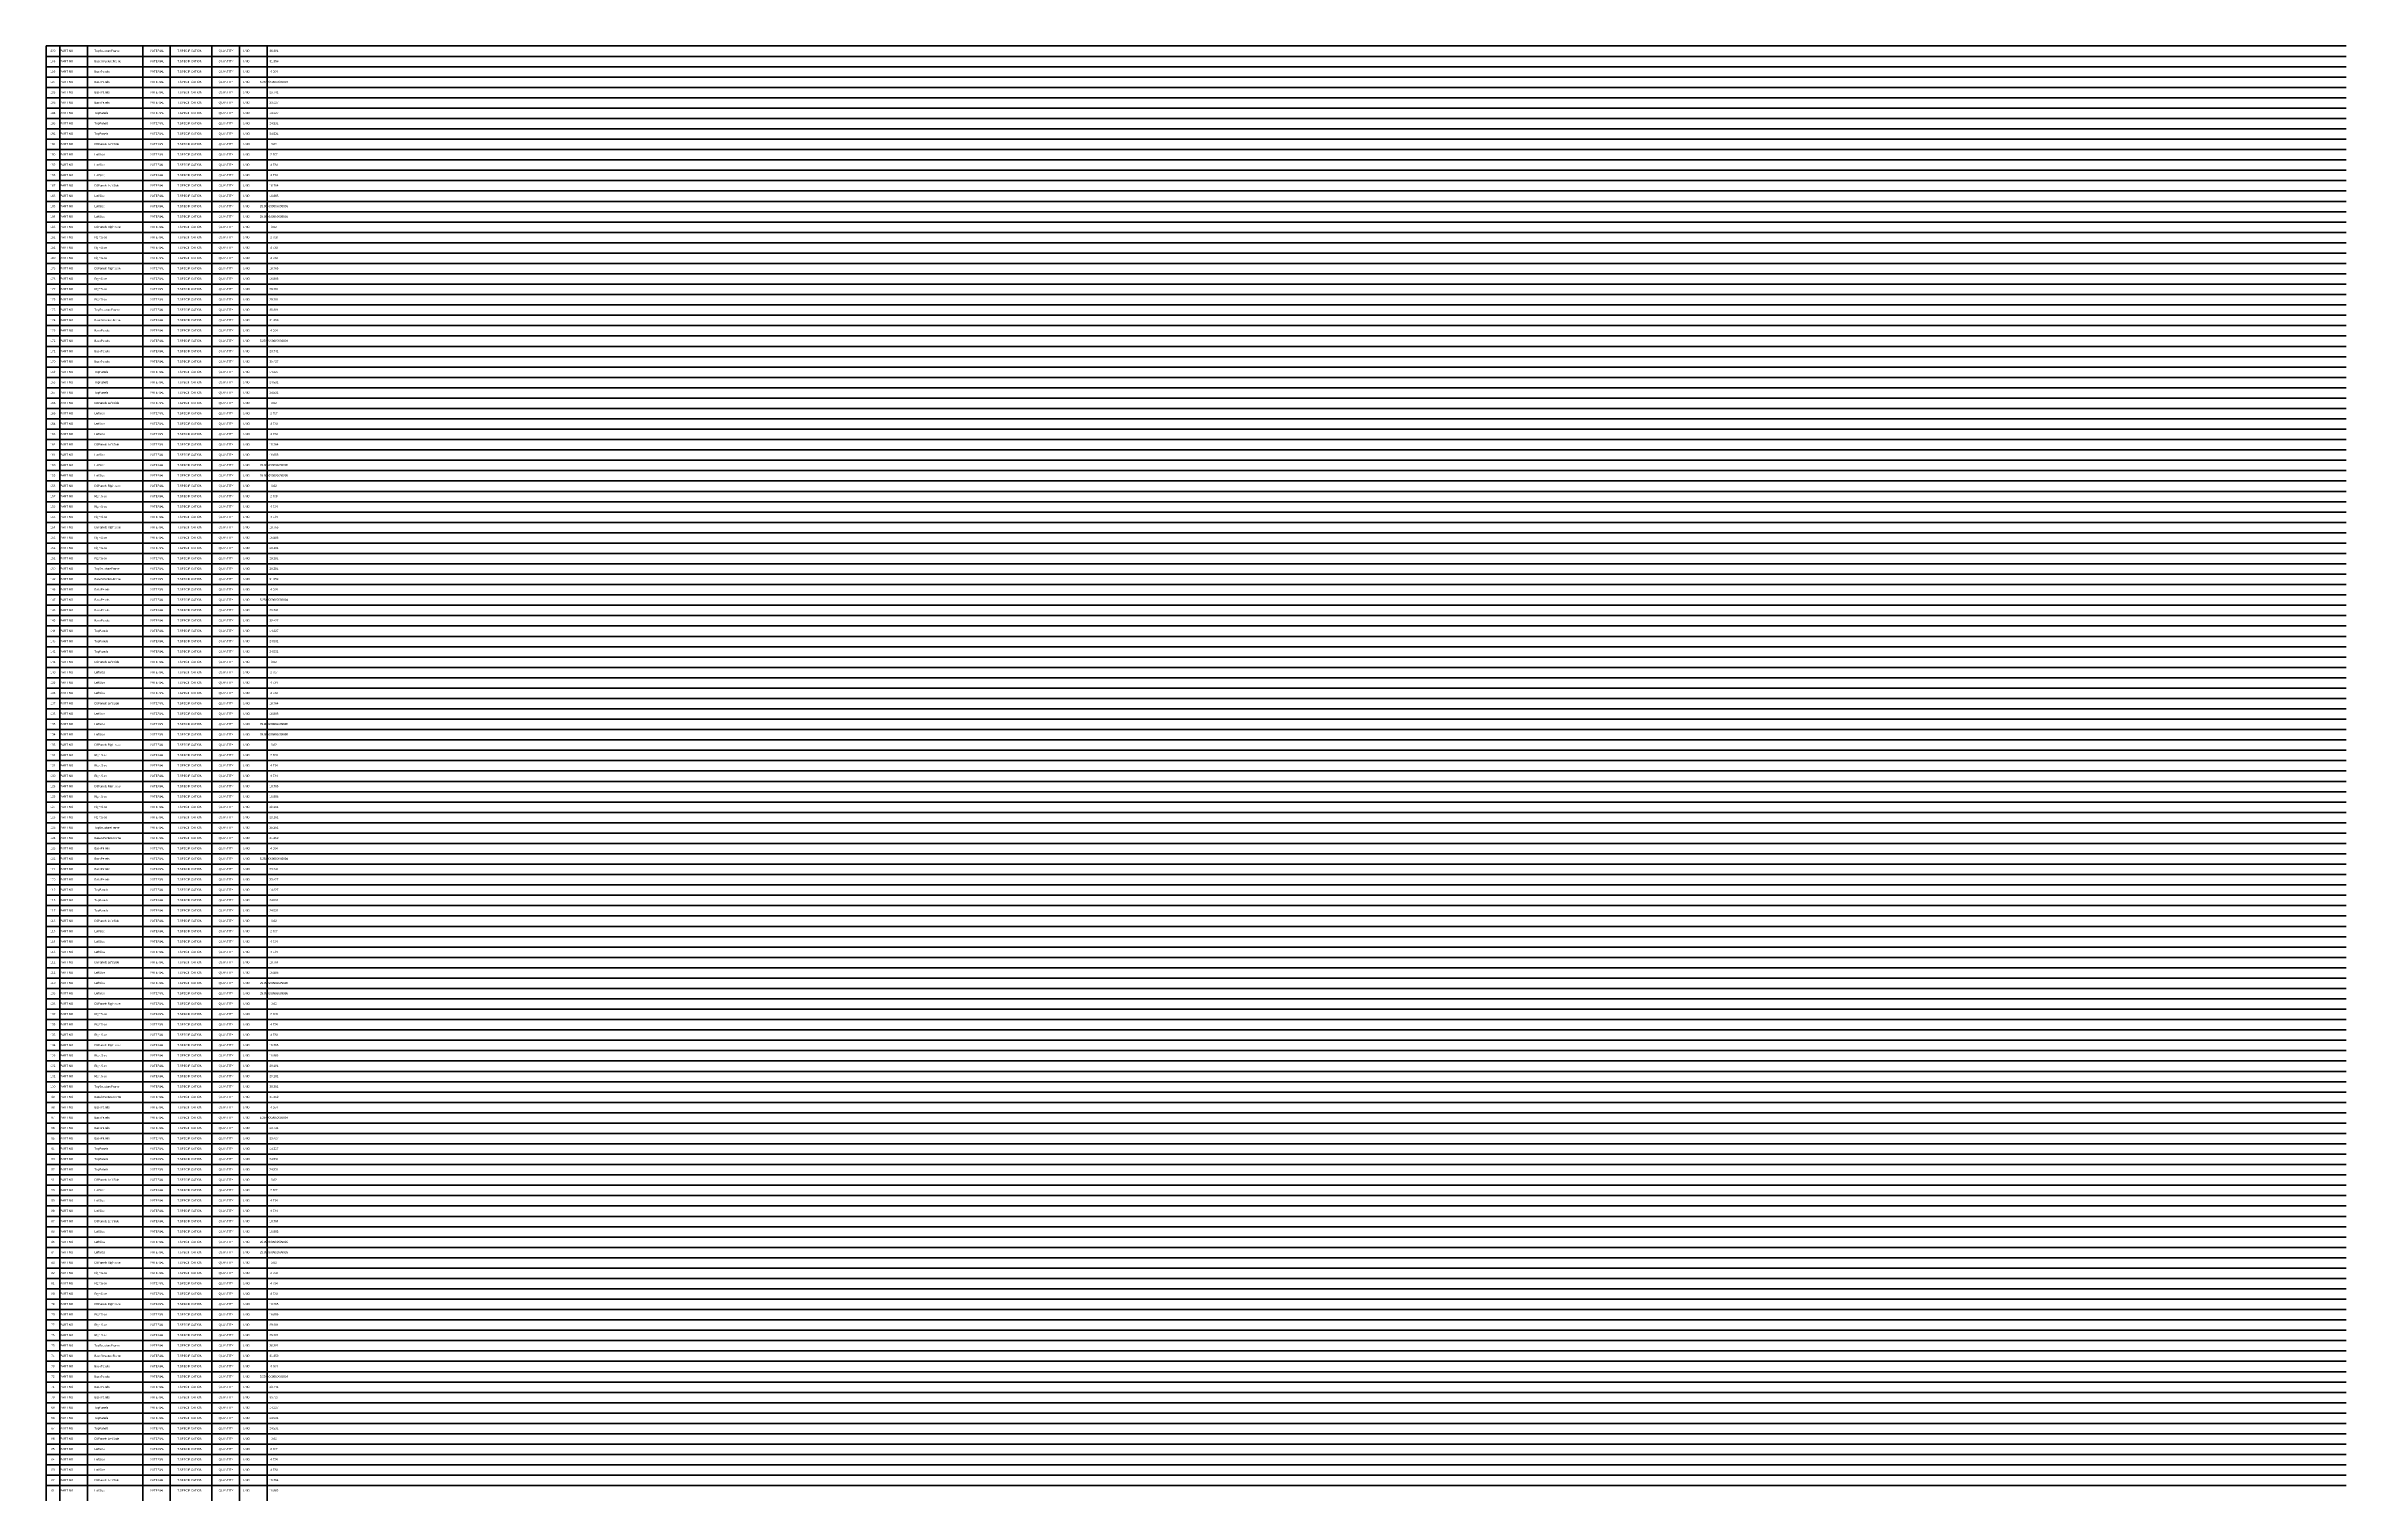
# Model space of a CAD drawing. Header units: millimetres. Extents: x 906 to 10971, y 270 to 8664.
# Drawn here: x 7641 to 10971, y 2358 to 4455 of the extents above; entities that cross this region are included whole.
import ezdxf
from ezdxf.enums import TextEntityAlignment as Align

# ---------------------------------------------------------------- set-up
doc = ezdxf.new("R2010")
doc.units = ezdxf.units.MM
doc.layers.add('Default', color=7, linetype='Continuous', lineweight=50)
doc.styles.add('Default', font='arial.ttf')

msp = doc.modelspace()

# ---------------------------------------------------------------- linework, layer by layer
at = {"layer": 'Default'}
for p, q in [((7641, 4455), (10971, 4455)), ((7641, 1440), (7641, 4455)), ((7641, 4440), (10971, 4440)), ((7661, 4455), (7661, 1440)), ((7701, 4455), (7701, 1440)), ((7781, 4455), (7781, 1440)), ((7821, 4455), (7821, 1440)), ((7881, 4455), (7881, 1440)), ((7921, 4455), (7921, 1440)), ((7961, 4455), (7961, 1440)), ((7641, 4425), (10971, 4425)), ((7641, 4410), (10971, 4410)), ((7641, 4395), (10971, 4395)), ((7641, 4380), (10971, 4380)), ((7641, 4365), (10971, 4365)), ((7641, 4350), (10971, 4350)), ((7641, 4335), (10971, 4335)), ((7641, 4320), (10971, 4320)), ((7641, 4305), (10971, 4305)), ((7641, 4290), (10971, 4290)), ((7641, 4275), (10971, 4275)), ((7641, 4260), (10971, 4260)), ((7641, 4245), (10971, 4245)), ((7641, 4230), (10971, 4230)), ((7641, 4215), (10971, 4215)), ((7641, 4200), (10971, 4200)), ((7641, 4185), (10971, 4185)), ((7641, 4170), (10971, 4170)), ((7641, 4155), (10971, 4155)), ((7641, 4140), (10971, 4140)), ((7641, 4125), (10971, 4125)), ((7641, 4110), (10971, 4110)), ((7641, 4095), (10971, 4095)), ((7641, 4080), (10971, 4080)), ((7641, 4065), (10971, 4065)), ((7641, 4050), (10971, 4050)), ((7641, 4035), (10971, 4035)), ((7641, 4020), (10971, 4020)), ((7641, 4005), (10971, 4005)), ((7641, 3990), (10971, 3990)), ((7641, 3975), (10971, 3975)), ((7641, 3960), (10971, 3960)), ((7641, 3945), (10971, 3945)), ((7641, 3930), (10971, 3930)), ((7641, 3915), (10971, 3915)), ((7641, 3900), (10971, 3900)), ((7641, 3885), (10971, 3885)), ((7641, 3870), (10971, 3870)), ((7641, 3855), (10971, 3855)), ((7641, 3840), (10971, 3840)), ((7641, 3825), (10971, 3825)), ((7641, 3810), (10971, 3810)), ((7641, 3795), (10971, 3795)), ((7641, 3780), (10971, 3780)), ((7641, 3765), (10971, 3765)), ((7641, 3750), (10971, 3750)), ((7641, 3735), (10971, 3735)), ((7641, 3720), (10971, 3720)), ((7641, 3705), (10971, 3705)), ((7641, 3690), (10971, 3690)), ((7641, 3675), (10971, 3675)), ((7641, 3660), (10971, 3660)), ((7641, 3645), (10971, 3645)), ((7641, 3630), (10971, 3630)), ((7641, 3615), (10971, 3615)), ((7641, 3600), (10971, 3600)), ((7641, 3585), (10971, 3585)), ((7641, 3570), (10971, 3570)), ((7641, 3555), (10971, 3555)), ((7641, 3540), (10971, 3540)), ((7641, 3525), (10971, 3525)), ((7641, 3510), (10971, 3510)), ((7641, 3495), (10971, 3495)), ((7641, 3480), (10971, 3480)), ((7641, 3465), (10971, 3465)), ((7641, 3450), (10971, 3450)), ((7641, 3435), (10971, 3435)), ((7641, 3420), (10971, 3420)), ((7641, 3405), (10971, 3405)), ((7641, 3390), (10971, 3390)), ((7641, 3375), (10971, 3375)), ((7641, 3360), (10971, 3360)), ((7641, 3345), (10971, 3345)), ((7641, 3330), (10971, 3330)), ((7641, 3315), (10971, 3315)), ((7641, 3300), (10971, 3300)), ((7641, 3285), (10971, 3285)), ((7641, 3270), (10971, 3270)), ((7641, 3255), (10971, 3255)), ((7641, 3240), (10971, 3240)), ((7641, 3225), (10971, 3225)), ((7641, 3210), (10971, 3210)), ((7641, 3195), (10971, 3195)), ((7641, 3180), (10971, 3180)), ((7641, 3165), (10971, 3165)), ((7641, 3150), (10971, 3150)), ((7641, 3135), (10971, 3135)), ((7641, 3120), (10971, 3120)), ((7641, 3105), (10971, 3105)), ((7641, 3090), (10971, 3090)), ((7641, 3075), (10971, 3075)), ((7641, 3060), (10971, 3060)), ((7641, 3045), (10971, 3045)), ((7641, 3030), (10971, 3030)), ((7641, 3015), (10971, 3015)), ((7641, 3000), (10971, 3000)), ((7641, 2985), (10971, 2985)), ((7641, 2970), (10971, 2970)), ((7641, 2955), (10971, 2955)), ((7641, 2940), (10971, 2940)), ((7641, 2925), (10971, 2925)), ((7641, 2910), (10971, 2910)), ((7641, 2895), (10971, 2895)), ((7641, 2880), (10971, 2880)), ((7641, 2865), (10971, 2865)), ((7641, 2850), (10971, 2850)), ((7641, 2835), (10971, 2835)), ((7641, 2820), (10971, 2820)), ((7641, 2805), (10971, 2805)), ((7641, 2790), (10971, 2790)), ((7641, 2775), (10971, 2775)), ((7641, 2760), (10971, 2760)), ((7641, 2745), (10971, 2745)), ((7641, 2730), (10971, 2730)), ((7641, 2715), (10971, 2715)), ((7641, 2700), (10971, 2700)), ((7641, 2685), (10971, 2685)), ((7641, 2670), (10971, 2670)), ((7641, 2655), (10971, 2655)), ((7641, 2640), (10971, 2640)), ((7641, 2625), (10971, 2625)), ((7641, 2610), (10971, 2610)), ((7641, 2595), (10971, 2595)), ((7641, 2580), (10971, 2580)), ((7641, 2565), (10971, 2565)), ((7641, 2550), (10971, 2550)), ((7641, 2535), (10971, 2535)), ((7641, 2520), (10971, 2520)), ((7641, 2505), (10971, 2505)), ((7641, 2490), (10971, 2490)), ((7641, 2475), (10971, 2475)), ((7641, 2460), (10971, 2460)), ((7641, 2445), (10971, 2445)), ((7641, 2430), (10971, 2430)), ((7641, 2415), (10971, 2415)), ((7641, 2400), (10971, 2400)), ((7641, 2385), (10971, 2385)), ((7641, 2370), (10971, 2370))]:
    msp.add_line(p, q, dxfattribs=at)

# ---------------------------------------------------------------- texts
at = {"layer": 'Default', "style": 'Default'}
for s, p in [('200', (7651, 4448)), ('199', (7651, 4433)), ('PART NO', (7671, 4448)), ('PART NO', (7671, 4433)), ('UMO', (7931, 4448)), ('UMO', (7931, 4433)), ('38.301', (7971, 4448)), ('31.359', (7971, 4433)), ('198', (7651, 4418)), ('197', (7651, 4403)), ('PART NO', (7671, 4418)), ('PART NO', (7671, 4403)), ('UMO', (7931, 4418)), ('UMO', (7931, 4403)), ('5.2540000000000004', (7971, 4403)), ('4.054', (7971, 4418)), ('196', (7651, 4388)), ('195', (7651, 4373)), ('PART NO', (7671, 4388)), ('PART NO', (7671, 4373)), ('UMO', (7931, 4388)), ('UMO', (7931, 4373)), ('30.427', (7971, 4373)), ('23.741', (7971, 4388)), ('194', (7651, 4358)), ('193', (7651, 4343)), ('192', (7651, 4328)), ('PART NO', (7671, 4358)), ('PART NO', (7671, 4343)), ('PART NO', (7671, 4328)), ('UMO', (7931, 4358)), ('UMO', (7931, 4343)), ('UMO', (7931, 4328)), ('24.531', (7971, 4343)), ('24.531', (7971, 4328)), ('14.227', (7971, 4358)), ('191', (7651, 4313)), ('190', (7651, 4298)), ('PART NO', (7671, 4313)), ('PART NO', (7671, 4298)), ('UMO', (7931, 4313)), ('UMO', (7931, 4298)), ('2.707', (7971, 4298)), ('3.02', (7971, 4313)), ('189', (7651, 4283)), ('188', (7651, 4268)), ('PART NO', (7671, 4283)), ('PART NO', (7671, 4268)), ('UMO', (7931, 4283)), ('UMO', (7931, 4268)), ('4.734', (7971, 4283)), ('4.734', (7971, 4268)), ('187', (7651, 4253)), ('186', (7651, 4238)), ('PART NO', (7671, 4253)), ('PART NO', (7671, 4238)), ('UMO', (7931, 4253)), ('UMO', (7931, 4238)), ('18.764', (7971, 4253)), ('16.885', (7971, 4238)), ('185', (7651, 4223)), ('184', (7651, 4208)), ('PART NO', (7671, 4223)), ('PART NO', (7671, 4208)), ('UMO', (7931, 4223)), ('UMO', (7931, 4208)), ('29.099999999999998', (7971, 4223)), ('29.099999999999998', (7971, 4208)), ('183', (7651, 4193)), ('182', (7651, 4178)), ('181', (7651, 4163)), ('PART NO', (7671, 4193)), ('PART NO', (7671, 4178)), ('PART NO', (7671, 4163)), ('UMO', (7931, 4193)), ('UMO', (7931, 4178)), ('UMO', (7931, 4163)), ('4.734', (7971, 4163)), ('2.708', (7971, 4178)), ('3.02', (7971, 4193)), ('180', (7651, 4148)), ('179', (7651, 4133)), ('PART NO', (7671, 4148)), ('PART NO', (7671, 4133)), ('UMO', (7931, 4148)), ('UMO', (7931, 4133)), ('18.765', (7971, 4133)), ('4.734', (7971, 4148)), ('178', (7651, 4118)), ('177', (7651, 4103)), ('PART NO', (7671, 4118)), ('PART NO', (7671, 4103)), ('UMO', (7931, 4118)), ('UMO', (7931, 4103)), ('29.101', (7971, 4103)), ('16.886', (7971, 4118)), ('176', (7651, 4088)), ('175', (7651, 4073)), ('PART NO', (7671, 4088)), ('PART NO', (7671, 4073)), ('UMO', (7931, 4088)), ('UMO', (7931, 4073)), ('38.301', (7971, 4073)), ('29.101', (7971, 4088)), ('174', (7651, 4058)), ('173', (7651, 4043)), ('172', (7651, 4028)), ('PART NO', (7671, 4058)), ('PART NO', (7671, 4043)), ('PART NO', (7671, 4028)), ('UMO', (7931, 4058)), ('UMO', (7931, 4043)), ('UMO', (7931, 4028)), ('5.2540000000000004', (7971, 4028)), ('31.359', (7971, 4058)), ('4.054', (7971, 4043)), ('171', (7651, 4013)), ('170', (7651, 3998)), ('PART NO', (7671, 4013)), ('PART NO', (7671, 3998)), ('UMO', (7931, 4013)), ('UMO', (7931, 3998)), ('30.427', (7971, 3998)), ('23.741', (7971, 4013)), ('169', (7651, 3983)), ('168', (7651, 3968)), ('PART NO', (7671, 3983)), ('PART NO', (7671, 3968)), ('UMO', (7931, 3983)), ('UMO', (7931, 3968)), ('24.531', (7971, 3968)), ('14.227', (7971, 3983)), ('167', (7651, 3953)), ('166', (7651, 3938)), ('PART NO', (7671, 3953)), ('PART NO', (7671, 3938)), ('UMO', (7931, 3953)), ('UMO', (7931, 3938)), ('24.531', (7971, 3953)), ('3.02', (7971, 3938)), ('165', (7651, 3923)), ('164', (7651, 3908)), ('PART NO', (7671, 3923)), ('PART NO', (7671, 3908)), ('UMO', (7931, 3923)), ('UMO', (7931, 3908)), ('4.734', (7971, 3908)), ('2.707', (7971, 3923)), ('163', (7651, 3893)), ('162', (7651, 3878)), ('161', (7651, 3863)), ('PART NO', (7671, 3893)), ('PART NO', (7671, 3878)), ('PART NO', (7671, 3863)), ('UMO', (7931, 3893)), ('UMO', (7931, 3878)), ('UMO', (7931, 3863)), ('18.764', (7971, 3878)), ('16.885', (7971, 3863)), ('4.734', (7971, 3893)), ('160', (7651, 3848)), ('159', (7651, 3833)), ('PART NO', (7671, 3848)), ('PART NO', (7671, 3833)), ('UMO', (7931, 3848)), ('UMO', (7931, 3833)), ('29.099999999999998', (7971, 3848)), ('29.099999999999998', (7971, 3833)), ('158', (7651, 3818)), ('157', (7651, 3803)), ('PART NO', (7671, 3818)), ('PART NO', (7671, 3803)), ('UMO', (7931, 3818)), ('UMO', (7931, 3803)), ('2.708', (7971, 3803)), ('3.02', (7971, 3818)), ('156', (7651, 3788)), ('155', (7651, 3773)), ('PART NO', (7671, 3788)), ('PART NO', (7671, 3773)), ('UMO', (7931, 3788)), ('UMO', (7931, 3773)), ('4.734', (7971, 3788)), ('4.734', (7971, 3773)), ('154', (7651, 3758)), ('153', (7651, 3743)), ('PART NO', (7671, 3758)), ('PART NO', (7671, 3743)), ('UMO', (7931, 3758)), ('UMO', (7931, 3743)), ('18.765', (7971, 3758)), ('16.886', (7971, 3743)), ('152', (7651, 3728)), ('151', (7651, 3713)), ('150', (7651, 3698)), ('PART NO', (7671, 3728)), ('PART NO', (7671, 3713)), ('PART NO', (7671, 3698)), ('UMO', (7931, 3728)), ('UMO', (7931, 3713)), ('UMO', (7931, 3698)), ('38.301', (7971, 3698)), ('29.101', (7971, 3728)), ('29.101', (7971, 3713)), ('149', (7651, 3683)), ('148', (7651, 3668)), ('PART NO', (7671, 3683)), ('PART NO', (7671, 3668)), ('UMO', (7931, 3683)), ('UMO', (7931, 3668)), ('31.359', (7971, 3683)), ('4.054', (7971, 3668)), ('147', (7651, 3653)), ('146', (7651, 3638)), ('PART NO', (7671, 3653)), ('PART NO', (7671, 3638)), ('UMO', (7931, 3653)), ('UMO', (7931, 3638)), ('5.2540000000000004', (7971, 3653)), ('23.741', (7971, 3638)), ('145', (7651, 3623)), ('144', (7651, 3608)), ('PART NO', (7671, 3623)), ('PART NO', (7671, 3608)), ('UMO', (7931, 3623)), ('UMO', (7931, 3608)), ('30.427', (7971, 3623)), ('14.227', (7971, 3608)), ('143', (7651, 3593)), ('142', (7651, 3578)), ('141', (7651, 3563)), ('PART NO', (7671, 3593)), ('PART NO', (7671, 3578)), ('PART NO', (7671, 3563)), ('UMO', (7931, 3593)), ('UMO', (7931, 3578)), ('UMO', (7931, 3563)), ('24.531', (7971, 3593)), ('24.531', (7971, 3578)), ('3.02', (7971, 3563)), ('140', (7651, 3548)), ('139', (7651, 3533)), ('PART NO', (7671, 3548)), ('PART NO', (7671, 3533)), ('UMO', (7931, 3548)), ('UMO', (7931, 3533)), ('4.734', (7971, 3533)), ('2.707', (7971, 3548)), ('138', (7651, 3518)), ('137', (7651, 3503)), ('PART NO', (7671, 3518)), ('PART NO', (7671, 3503)), ('UMO', (7931, 3518)), ('UMO', (7931, 3503)), ('18.764', (7971, 3503)), ('4.734', (7971, 3518)), ('136', (7651, 3488)), ('135', (7651, 3473)), ('PART NO', (7671, 3488)), ('PART NO', (7671, 3473)), ('UMO', (7931, 3488)), ('UMO', (7931, 3473)), ('29.099999999999998', (7971, 3473)), ('16.885', (7971, 3488)), ('134', (7651, 3458)), ('133', (7651, 3443)), ('PART NO', (7671, 3458)), ('PART NO', (7671, 3443)), ('UMO', (7931, 3458)), ('UMO', (7931, 3443)), ('29.099999999999998', (7971, 3458)), ('3.02', (7971, 3443)), ('132', (7651, 3428)), ('131', (7651, 3413)), ('130', (7651, 3398)), ('PART NO', (7671, 3428)), ('PART NO', (7671, 3413)), ('PART NO', (7671, 3398)), ('UMO', (7931, 3428)), ('UMO', (7931, 3413)), ('UMO', (7931, 3398)), ('4.734', (7971, 3413)), ('4.734', (7971, 3398)), ('2.708', (7971, 3428)), ('129', (7651, 3383)), ('128', (7651, 3368)), ('PART NO', (7671, 3383)), ('PART NO', (7671, 3368)), ('UMO', (7931, 3383)), ('UMO', (7931, 3368)), ('18.765', (7971, 3383)), ('16.886', (7971, 3368)), ('127', (7651, 3353)), ('126', (7651, 3338)), ('PART NO', (7671, 3353)), ('PART NO', (7671, 3338)), ('UMO', (7931, 3353)), ('UMO', (7931, 3338)), ('29.101', (7971, 3353)), ('29.101', (7971, 3338)), ('125', (7651, 3323)), ('124', (7651, 3308)), ('PART NO', (7671, 3323)), ('PART NO', (7671, 3308)), ('UMO', (7931, 3323)), ('UMO', (7931, 3308)), ('38.301', (7971, 3323)), ('31.359', (7971, 3308)), ('123', (7651, 3293)), ('122', (7651, 3278)), ('121', (7651, 3263)), ('PART NO', (7671, 3293)), ('PART NO', (7671, 3278)), ('PART NO', (7671, 3263)), ('UMO', (7931, 3293)), ('UMO', (7931, 3278)), ('UMO', (7931, 3263)), ('5.2540000000000004', (7971, 3278)), ('23.741', (7971, 3263)), ('4.054', (7971, 3293)), ('120', (7651, 3248)), ('119', (7651, 3233)), ('PART NO', (7671, 3248)), ('PART NO', (7671, 3233)), ('UMO', (7931, 3248)), ('UMO', (7931, 3233)), ('30.427', (7971, 3248)), ('14.227', (7971, 3233)), ('118', (7651, 3218)), ('117', (7651, 3203)), ('PART NO', (7671, 3218)), ('PART NO', (7671, 3203)), ('UMO', (7931, 3218)), ('UMO', (7931, 3203)), ('24.531', (7971, 3218)), ('24.531', (7971, 3203)), ('116', (7651, 3188)), ('115', (7651, 3173)), ('PART NO', (7671, 3188)), ('PART NO', (7671, 3173)), ('UMO', (7931, 3188)), ('UMO', (7931, 3173)), ('2.707', (7971, 3173)), ('3.02', (7971, 3188)), ('114', (7651, 3158)), ('113', (7651, 3143)), ('PART NO', (7671, 3158)), ('PART NO', (7671, 3143)), ('UMO', (7931, 3158)), ('UMO', (7931, 3143)), ('4.734', (7971, 3158)), ('4.734', (7971, 3143)), ('112', (7651, 3128)), ('111', (7651, 3113)), ('110', (7651, 3098)), ('PART NO', (7671, 3128)), ('PART NO', (7671, 3113)), ('PART NO', (7671, 3098)), ('UMO', (7931, 3128)), ('UMO', (7931, 3113)), ('UMO', (7931, 3098)), ('29.099999999999998', (7971, 3098)), ('18.764', (7971, 3128)), ('16.885', (7971, 3113)), ('109', (7651, 3083)), ('108', (7651, 3068)), ('PART NO', (7671, 3083)), ('PART NO', (7671, 3068)), ('UMO', (7931, 3083)), ('UMO', (7931, 3068)), ('29.099999999999998', (7971, 3083)), ('3.02', (7971, 3068)), ('107', (7651, 3053)), ('106', (7651, 3038)), ('PART NO', (7671, 3053)), ('PART NO', (7671, 3038)), ('UMO', (7931, 3053)), ('UMO', (7931, 3038)), ('4.734', (7971, 3038)), ('2.708', (7971, 3053)), ('105', (7651, 3023)), ('104', (7651, 3008)), ('PART NO', (7671, 3023)), ('PART NO', (7671, 3008)), ('UMO', (7931, 3023)), ('UMO', (7931, 3008)), ('18.765', (7971, 3008)), ('4.734', (7971, 3023)), ('103', (7651, 2993)), ('102', (7651, 2978)), ('101', (7651, 2963)), ('PART NO', (7671, 2993)), ('PART NO', (7671, 2978)), ('PART NO', (7671, 2963)), ('UMO', (7931, 2993)), ('UMO', (7931, 2978)), ('UMO', (7931, 2963)), ('29.101', (7971, 2978)), ('29.101', (7971, 2963)), ('16.886', (7971, 2993)), ('100', (7651, 2948)), ('99', (7651, 2933)), ('PART NO', (7671, 2948)), ('PART NO', (7671, 2933)), ('UMO', (7931, 2948)), ('UMO', (7931, 2933)), ('38.301', (7971, 2948)), ('31.359', (7971, 2933)), ('98', (7651, 2918)), ('97', (7651, 2903)), ('PART NO', (7671, 2918)), ('PART NO', (7671, 2903)), ('UMO', (7931, 2918)), ('UMO', (7931, 2903)), ('5.2540000000000004', (7971, 2903)), ('4.054', (7971, 2918)), ('96', (7651, 2888)), ('95', (7651, 2873)), ('PART NO', (7671, 2888)), ('PART NO', (7671, 2873)), ('UMO', (7931, 2888)), ('UMO', (7931, 2873)), ('30.427', (7971, 2873)), ('23.741', (7971, 2888)), ('94', (7651, 2858)), ('93', (7651, 2843)), ('PART NO', (7671, 2858)), ('PART NO', (7671, 2843)), ('UMO', (7931, 2858)), ('UMO', (7931, 2843)), ('24.531', (7971, 2843)), ('14.227', (7971, 2858)), ('92', (7651, 2828)), ('91', (7651, 2813)), ('90', (7651, 2798)), ('PART NO', (7671, 2828)), ('PART NO', (7671, 2813)), ('PART NO', (7671, 2798)), ('UMO', (7931, 2828)), ('UMO', (7931, 2813)), ('UMO', (7931, 2798)), ('24.531', (7971, 2828)), ('2.707', (7971, 2798)), ('3.02', (7971, 2813)), ('89', (7651, 2783)), ('88', (7651, 2768)), ('PART NO', (7671, 2783)), ('PART NO', (7671, 2768)), ('UMO', (7931, 2783)), ('UMO', (7931, 2768)), ('4.734', (7971, 2783)), ('4.734', (7971, 2768)), ('87', (7651, 2753)), ('86', (7651, 2738)), ('PART NO', (7671, 2753)), ('PART NO', (7671, 2738)), ('UMO', (7931, 2753)), ('UMO', (7931, 2738)), ('18.764', (7971, 2753)), ('16.885', (7971, 2738)), ('85', (7651, 2723)), ('84', (7651, 2708)), ('PART NO', (7671, 2723)), ('PART NO', (7671, 2708)), ('UMO', (7931, 2723)), ('UMO', (7931, 2708)), ('29.099999999999998', (7971, 2723)), ('29.099999999999998', (7971, 2708)), ('83', (7651, 2693)), ('82', (7651, 2678)), ('81', (7651, 2663)), ('PART NO', (7671, 2693)), ('PART NO', (7671, 2678)), ('PART NO', (7671, 2663)), ('UMO', (7931, 2693)), ('UMO', (7931, 2678)), ('UMO', (7931, 2663)), ('4.734', (7971, 2663)), ('2.708', (7971, 2678)), ('3.02', (7971, 2693)), ('80', (7651, 2648)), ('79', (7651, 2633)), ('PART NO', (7671, 2648)), ('PART NO', (7671, 2633)), ('UMO', (7931, 2648)), ('UMO', (7931, 2633)), ('18.765', (7971, 2633)), ('4.734', (7971, 2648)), ('78', (7651, 2618)), ('77', (7651, 2603)), ('PART NO', (7671, 2618)), ('PART NO', (7671, 2603)), ('UMO', (7931, 2618)), ('UMO', (7931, 2603)), ('29.101', (7971, 2603)), ('16.886', (7971, 2618)), ('76', (7651, 2588)), ('75', (7651, 2573)), ('PART NO', (7671, 2588)), ('PART NO', (7671, 2573)), ('UMO', (7931, 2588)), ('UMO', (7931, 2573)), ('38.301', (7971, 2573)), ('29.101', (7971, 2588)), ('74', (7651, 2558)), ('73', (7651, 2543)), ('PART NO', (7671, 2558)), ('PART NO', (7671, 2543)), ('UMO', (7931, 2558)), ('UMO', (7931, 2543)), ('31.359', (7971, 2558)), ('4.054', (7971, 2543)), ('72', (7651, 2528)), ('71', (7651, 2513)), ('70', (7651, 2498)), ('PART NO', (7671, 2528)), ('PART NO', (7671, 2513)), ('PART NO', (7671, 2498)), ('UMO', (7931, 2528)), ('UMO', (7931, 2513)), ('UMO', (7931, 2498)), ('5.2540000000000004', (7971, 2528)), ('30.427', (7971, 2498)), ('23.741', (7971, 2513)), ('69', (7651, 2483)), ('68', (7651, 2468)), ('PART NO', (7671, 2483)), ('PART NO', (7671, 2468)), ('UMO', (7931, 2483)), ('UMO', (7931, 2468)), ('24.531', (7971, 2468)), ('14.227', (7971, 2483)), ('67', (7651, 2453)), ('66', (7651, 2438)), ('PART NO', (7671, 2453)), ('PART NO', (7671, 2438)), ('UMO', (7931, 2453)), ('UMO', (7931, 2438)), ('24.531', (7971, 2453)), ('3.02', (7971, 2438)), ('65', (7651, 2423)), ('64', (7651, 2408)), ('PART NO', (7671, 2423)), ('PART NO', (7671, 2408)), ('UMO', (7931, 2423)), ('UMO', (7931, 2408)), ('4.734', (7971, 2408)), ('2.707', (7971, 2423)), ('63', (7651, 2393)), ('62', (7651, 2378)), ('61', (7651, 2363)), ('PART NO', (7671, 2393)), ('PART NO', (7671, 2378)), ('PART NO', (7671, 2363)), ('UMO', (7931, 2393)), ('UMO', (7931, 2378)), ('UMO', (7931, 2363)), ('18.764', (7971, 2378)), ('16.885', (7971, 2363)), ('4.734', (7971, 2393))]:
    msp.add_text(s, height=3, dxfattribs=at).set_placement(p, align=Align.MIDDLE_CENTER)
for s, p in [('TopStructureFrame', (7711, 4448)), ('BaseStructureFrame', (7711, 4433)), ('MATERIAL', (7791, 4448)), ('MATERIAL', (7791, 4433)), ('T.SPECIFICATION', (7831, 4448)), ('T.SPECIFICATION', (7831, 4433)), ('QUANTITY', (7891, 4448)), ('QUANTITY', (7891, 4433)), ('BackPanels', (7711, 4418)), ('BackPanels', (7711, 4403)), ('MATERIAL', (7791, 4418)), ('MATERIAL', (7791, 4403)), ('T.SPECIFICATION', (7831, 4418)), ('T.SPECIFICATION', (7831, 4403)), ('QUANTITY', (7891, 4418)), ('QUANTITY', (7891, 4403)), ('BackPanels', (7711, 4388)), ('BackPanels', (7711, 4373)), ('MATERIAL', (7791, 4388)), ('MATERIAL', (7791, 4373)), ('T.SPECIFICATION', (7831, 4388)), ('T.SPECIFICATION', (7831, 4373)), ('QUANTITY', (7891, 4388)), ('QUANTITY', (7891, 4373)), ('TopPanels', (7711, 4358)), ('TopPanels', (7711, 4343)), ('TopPanels', (7711, 4328)), ('MATERIAL', (7791, 4358)), ('MATERIAL', (7791, 4343)), ('MATERIAL', (7791, 4328)), ('T.SPECIFICATION', (7831, 4358)), ('T.SPECIFICATION', (7831, 4343)), ('T.SPECIFICATION', (7831, 4328)), ('QUANTITY', (7891, 4358)), ('QUANTITY', (7891, 4343)), ('QUANTITY', (7891, 4328)), ('D3Panels Left Side', (7711, 4313)), ('LeftSide', (7711, 4298)), ('MATERIAL', (7791, 4313)), ('MATERIAL', (7791, 4298)), ('T.SPECIFICATION', (7831, 4313)), ('T.SPECIFICATION', (7831, 4298)), ('QUANTITY', (7891, 4313)), ('QUANTITY', (7891, 4298)), ('LeftSide', (7711, 4283)), ('LeftSide', (7711, 4268)), ('MATERIAL', (7791, 4283)), ('MATERIAL', (7791, 4268)), ('T.SPECIFICATION', (7831, 4283)), ('T.SPECIFICATION', (7831, 4268)), ('QUANTITY', (7891, 4283)), ('QUANTITY', (7891, 4268)), ('D3Panels Left Side', (7711, 4253)), ('LeftSide', (7711, 4238)), ('MATERIAL', (7791, 4253)), ('MATERIAL', (7791, 4238)), ('T.SPECIFICATION', (7831, 4253)), ('T.SPECIFICATION', (7831, 4238)), ('QUANTITY', (7891, 4253)), ('QUANTITY', (7891, 4238)), ('LeftSide', (7711, 4223)), ('LeftSide', (7711, 4208)), ('MATERIAL', (7791, 4223)), ('MATERIAL', (7791, 4208)), ('T.SPECIFICATION', (7831, 4223)), ('T.SPECIFICATION', (7831, 4208)), ('QUANTITY', (7891, 4223)), ('QUANTITY', (7891, 4208)), ('D3Panels Right side', (7711, 4193)), ('RightSide', (7711, 4178)), ('RightSide', (7711, 4163)), ('MATERIAL', (7791, 4193)), ('MATERIAL', (7791, 4178)), ('MATERIAL', (7791, 4163)), ('T.SPECIFICATION', (7831, 4193)), ('T.SPECIFICATION', (7831, 4178)), ('T.SPECIFICATION', (7831, 4163)), ('QUANTITY', (7891, 4193)), ('QUANTITY', (7891, 4178)), ('QUANTITY', (7891, 4163)), ('RightSide', (7711, 4148)), ('D3Panels Right side', (7711, 4133)), ('MATERIAL', (7791, 4148)), ('MATERIAL', (7791, 4133)), ('T.SPECIFICATION', (7831, 4148)), ('T.SPECIFICATION', (7831, 4133)), ('QUANTITY', (7891, 4148)), ('QUANTITY', (7891, 4133)), ('RightSide', (7711, 4118)), ('RightSide', (7711, 4103)), ('MATERIAL', (7791, 4118)), ('MATERIAL', (7791, 4103)), ('T.SPECIFICATION', (7831, 4118)), ('T.SPECIFICATION', (7831, 4103)), ('QUANTITY', (7891, 4118)), ('QUANTITY', (7891, 4103)), ('TopStructureFrame', (7711, 4073)), ('RightSide', (7711, 4088)), ('MATERIAL', (7791, 4088)), ('MATERIAL', (7791, 4073)), ('T.SPECIFICATION', (7831, 4088)), ('T.SPECIFICATION', (7831, 4073)), ('QUANTITY', (7891, 4088)), ('QUANTITY', (7891, 4073)), ('BaseStructureFrame', (7711, 4058)), ('BackPanels', (7711, 4043)), ('BackPanels', (7711, 4028)), ('MATERIAL', (7791, 4058)), ('MATERIAL', (7791, 4043)), ('MATERIAL', (7791, 4028)), ('T.SPECIFICATION', (7831, 4058)), ('T.SPECIFICATION', (7831, 4043)), ('T.SPECIFICATION', (7831, 4028)), ('QUANTITY', (7891, 4058)), ('QUANTITY', (7891, 4043)), ('QUANTITY', (7891, 4028)), ('BackPanels', (7711, 4013)), ('BackPanels', (7711, 3998)), ('MATERIAL', (7791, 4013)), ('MATERIAL', (7791, 3998)), ('T.SPECIFICATION', (7831, 4013)), ('T.SPECIFICATION', (7831, 3998)), ('QUANTITY', (7891, 4013)), ('QUANTITY', (7891, 3998)), ('TopPanels', (7711, 3983)), ('TopPanels', (7711, 3968)), ('MATERIAL', (7791, 3983)), ('MATERIAL', (7791, 3968)), ('T.SPECIFICATION', (7831, 3983)), ('T.SPECIFICATION', (7831, 3968)), ('QUANTITY', (7891, 3983)), ('QUANTITY', (7891, 3968)), ('TopPanels', (7711, 3953)), ('D3Panels Left Side', (7711, 3938)), ('MATERIAL', (7791, 3953)), ('MATERIAL', (7791, 3938)), ('T.SPECIFICATION', (7831, 3953)), ('T.SPECIFICATION', (7831, 3938)), ('QUANTITY', (7891, 3953)), ('QUANTITY', (7891, 3938)), ('LeftSide', (7711, 3923)), ('LeftSide', (7711, 3908)), ('MATERIAL', (7791, 3923)), ('MATERIAL', (7791, 3908)), ('T.SPECIFICATION', (7831, 3923)), ('T.SPECIFICATION', (7831, 3908)), ('QUANTITY', (7891, 3923)), ('QUANTITY', (7891, 3908)), ('LeftSide', (7711, 3893)), ('D3Panels Left Side', (7711, 3878)), ('LeftSide', (7711, 3863)), ('MATERIAL', (7791, 3893)), ('MATERIAL', (7791, 3878)), ('MATERIAL', (7791, 3863)), ('T.SPECIFICATION', (7831, 3893)), ('T.SPECIFICATION', (7831, 3878)), ('T.SPECIFICATION', (7831, 3863)), ('QUANTITY', (7891, 3893)), ('QUANTITY', (7891, 3878)), ('QUANTITY', (7891, 3863)), ('LeftSide', (7711, 3848)), ('LeftSide', (7711, 3833)), ('MATERIAL', (7791, 3848)), ('MATERIAL', (7791, 3833)), ('T.SPECIFICATION', (7831, 3848)), ('T.SPECIFICATION', (7831, 3833)), ('QUANTITY', (7891, 3848)), ('QUANTITY', (7891, 3833)), ('D3Panels Right side', (7711, 3818)), ('RightSide', (7711, 3803)), ('MATERIAL', (7791, 3818)), ('MATERIAL', (7791, 3803)), ('T.SPECIFICATION', (7831, 3818)), ('T.SPECIFICATION', (7831, 3803)), ('QUANTITY', (7891, 3818)), ('QUANTITY', (7891, 3803)), ('RightSide', (7711, 3788)), ('RightSide', (7711, 3773)), ('MATERIAL', (7791, 3788)), ('MATERIAL', (7791, 3773)), ('T.SPECIFICATION', (7831, 3788)), ('T.SPECIFICATION', (7831, 3773)), ('QUANTITY', (7891, 3788)), ('QUANTITY', (7891, 3773)), ('D3Panels Right side', (7711, 3758)), ('RightSide', (7711, 3743)), ('RightSide', (7711, 3728)), ('MATERIAL', (7791, 3758)), ('MATERIAL', (7791, 3743)), ('T.SPECIFICATION', (7831, 3758)), ('T.SPECIFICATION', (7831, 3743)), ('QUANTITY', (7891, 3758)), ('QUANTITY', (7891, 3743)), ('TopStructureFrame', (7711, 3698)), ('RightSide', (7711, 3713)), ('MATERIAL', (7791, 3728)), ('MATERIAL', (7791, 3713)), ('MATERIAL', (7791, 3698)), ('T.SPECIFICATION', (7831, 3728)), ('T.SPECIFICATION', (7831, 3713)), ('T.SPECIFICATION', (7831, 3698)), ('QUANTITY', (7891, 3728)), ('QUANTITY', (7891, 3713)), ('QUANTITY', (7891, 3698)), ('BaseStructureFrame', (7711, 3683)), ('BackPanels', (7711, 3668)), ('MATERIAL', (7791, 3683)), ('MATERIAL', (7791, 3668)), ('T.SPECIFICATION', (7831, 3683)), ('T.SPECIFICATION', (7831, 3668)), ('QUANTITY', (7891, 3683)), ('QUANTITY', (7891, 3668)), ('BackPanels', (7711, 3653)), ('BackPanels', (7711, 3638)), ('MATERIAL', (7791, 3653)), ('MATERIAL', (7791, 3638)), ('T.SPECIFICATION', (7831, 3653)), ('T.SPECIFICATION', (7831, 3638)), ('QUANTITY', (7891, 3653)), ('QUANTITY', (7891, 3638)), ('TopPanels', (7711, 3608)), ('BackPanels', (7711, 3623)), ('MATERIAL', (7791, 3623)), ('MATERIAL', (7791, 3608)), ('T.SPECIFICATION', (7831, 3623)), ('T.SPECIFICATION', (7831, 3608)), ('QUANTITY', (7891, 3623)), ('QUANTITY', (7891, 3608)), ('TopPanels', (7711, 3593)), ('TopPanels', (7711, 3578)), ('D3Panels Left Side', (7711, 3563)), ('MATERIAL', (7791, 3593)), ('MATERIAL', (7791, 3578)), ('MATERIAL', (7791, 3563)), ('T.SPECIFICATION', (7831, 3593)), ('T.SPECIFICATION', (7831, 3578)), ('T.SPECIFICATION', (7831, 3563)), ('QUANTITY', (7891, 3593)), ('QUANTITY', (7891, 3578)), ('QUANTITY', (7891, 3563)), ('LeftSide', (7711, 3548)), ('LeftSide', (7711, 3533)), ('MATERIAL', (7791, 3548)), ('MATERIAL', (7791, 3533)), ('T.SPECIFICATION', (7831, 3548)), ('T.SPECIFICATION', (7831, 3533)), ('QUANTITY', (7891, 3548)), ('QUANTITY', (7891, 3533)), ('LeftSide', (7711, 3518)), ('D3Panels Left Side', (7711, 3503)), ('MATERIAL', (7791, 3518)), ('MATERIAL', (7791, 3503)), ('T.SPECIFICATION', (7831, 3518)), ('T.SPECIFICATION', (7831, 3503)), ('QUANTITY', (7891, 3518)), ('QUANTITY', (7891, 3503)), ('LeftSide', (7711, 3488)), ('LeftSide', (7711, 3473)), ('MATERIAL', (7791, 3488)), ('MATERIAL', (7791, 3473)), ('T.SPECIFICATION', (7831, 3488)), ('T.SPECIFICATION', (7831, 3473)), ('QUANTITY', (7891, 3488)), ('QUANTITY', (7891, 3473)), ('LeftSide', (7711, 3458)), ('D3Panels Right side', (7711, 3443)), ('MATERIAL', (7791, 3458)), ('MATERIAL', (7791, 3443)), ('T.SPECIFICATION', (7831, 3458)), ('T.SPECIFICATION', (7831, 3443)), ('QUANTITY', (7891, 3458)), ('QUANTITY', (7891, 3443)), ('RightSide', (7711, 3428)), ('RightSide', (7711, 3413)), ('RightSide', (7711, 3398)), ('MATERIAL', (7791, 3428)), ('MATERIAL', (7791, 3413)), ('MATERIAL', (7791, 3398)), ('T.SPECIFICATION', (7831, 3428)), ('T.SPECIFICATION', (7831, 3413)), ('T.SPECIFICATION', (7831, 3398)), ('QUANTITY', (7891, 3428)), ('QUANTITY', (7891, 3413)), ('QUANTITY', (7891, 3398)), ('D3Panels Right side', (7711, 3383)), ('RightSide', (7711, 3368)), ('MATERIAL', (7791, 3383)), ('MATERIAL', (7791, 3368)), ('T.SPECIFICATION', (7831, 3383)), ('T.SPECIFICATION', (7831, 3368)), ('QUANTITY', (7891, 3383)), ('QUANTITY', (7891, 3368)), ('RightSide', (7711, 3353)), ('RightSide', (7711, 3338)), ('MATERIAL', (7791, 3353)), ('MATERIAL', (7791, 3338)), ('T.SPECIFICATION', (7831, 3353)), ('T.SPECIFICATION', (7831, 3338)), ('QUANTITY', (7891, 3353)), ('QUANTITY', (7891, 3338)), ('TopStructureFrame', (7711, 3323)), ('BaseStructureFrame', (7711, 3308)), ('MATERIAL', (7791, 3323)), ('MATERIAL', (7791, 3308)), ('T.SPECIFICATION', (7831, 3323)), ('T.SPECIFICATION', (7831, 3308)), ('QUANTITY', (7891, 3323)), ('QUANTITY', (7891, 3308)), ('BackPanels', (7711, 3293)), ('BackPanels', (7711, 3278)), ('BackPanels', (7711, 3263)), ('MATERIAL', (7791, 3293)), ('MATERIAL', (7791, 3278)), ('MATERIAL', (7791, 3263)), ('T.SPECIFICATION', (7831, 3293)), ('T.SPECIFICATION', (7831, 3278)), ('T.SPECIFICATION', (7831, 3263)), ('QUANTITY', (7891, 3293)), ('QUANTITY', (7891, 3278)), ('QUANTITY', (7891, 3263)), ('TopPanels', (7711, 3233)), ('BackPanels', (7711, 3248)), ('MATERIAL', (7791, 3248)), ('MATERIAL', (7791, 3233)), ('T.SPECIFICATION', (7831, 3248)), ('T.SPECIFICATION', (7831, 3233)), ('QUANTITY', (7891, 3248)), ('QUANTITY', (7891, 3233)), ('TopPanels', (7711, 3218)), ('TopPanels', (7711, 3203)), ('MATERIAL', (7791, 3218)), ('MATERIAL', (7791, 3203)), ('T.SPECIFICATION', (7831, 3218)), ('T.SPECIFICATION', (7831, 3203)), ('QUANTITY', (7891, 3218)), ('QUANTITY', (7891, 3203)), ('D3Panels Left Side', (7711, 3188)), ('LeftSide', (7711, 3173)), ('MATERIAL', (7791, 3188)), ('MATERIAL', (7791, 3173)), ('T.SPECIFICATION', (7831, 3188)), ('T.SPECIFICATION', (7831, 3173)), ('QUANTITY', (7891, 3188)), ('QUANTITY', (7891, 3173)), ('LeftSide', (7711, 3158)), ('LeftSide', (7711, 3143)), ('MATERIAL', (7791, 3158)), ('MATERIAL', (7791, 3143)), ('T.SPECIFICATION', (7831, 3158)), ('T.SPECIFICATION', (7831, 3143)), ('QUANTITY', (7891, 3158)), ('QUANTITY', (7891, 3143)), ('D3Panels Left Side', (7711, 3128)), ('LeftSide', (7711, 3113)), ('LeftSide', (7711, 3098)), ('MATERIAL', (7791, 3128)), ('MATERIAL', (7791, 3113)), ('MATERIAL', (7791, 3098)), ('T.SPECIFICATION', (7831, 3128)), ('T.SPECIFICATION', (7831, 3113)), ('T.SPECIFICATION', (7831, 3098)), ('QUANTITY', (7891, 3128)), ('QUANTITY', (7891, 3113)), ('QUANTITY', (7891, 3098)), ('LeftSide', (7711, 3083)), ('D3Panels Right side', (7711, 3068)), ('MATERIAL', (7791, 3083)), ('MATERIAL', (7791, 3068)), ('T.SPECIFICATION', (7831, 3083)), ('T.SPECIFICATION', (7831, 3068)), ('QUANTITY', (7891, 3083)), ('QUANTITY', (7891, 3068)), ('RightSide', (7711, 3053)), ('RightSide', (7711, 3038)), ('MATERIAL', (7791, 3053)), ('MATERIAL', (7791, 3038)), ('T.SPECIFICATION', (7831, 3053)), ('T.SPECIFICATION', (7831, 3038)), ('QUANTITY', (7891, 3053)), ('QUANTITY', (7891, 3038)), ('RightSide', (7711, 3023)), ('D3Panels Right side', (7711, 3008)), ('MATERIAL', (7791, 3023)), ('MATERIAL', (7791, 3008)), ('T.SPECIFICATION', (7831, 3023)), ('T.SPECIFICATION', (7831, 3008)), ('QUANTITY', (7891, 3023)), ('QUANTITY', (7891, 3008)), ('RightSide', (7711, 2993)), ('RightSide', (7711, 2978)), ('RightSide', (7711, 2963)), ('MATERIAL', (7791, 2993)), ('MATERIAL', (7791, 2978)), ('MATERIAL', (7791, 2963)), ('T.SPECIFICATION', (7831, 2993)), ('T.SPECIFICATION', (7831, 2978)), ('T.SPECIFICATION', (7831, 2963)), ('QUANTITY', (7891, 2993)), ('QUANTITY', (7891, 2978)), ('QUANTITY', (7891, 2963)), ('TopStructureFrame', (7711, 2948)), ('BaseStructureFrame', (7711, 2933)), ('MATERIAL', (7791, 2948)), ('MATERIAL', (7791, 2933)), ('T.SPECIFICATION', (7831, 2948)), ('T.SPECIFICATION', (7831, 2933)), ('QUANTITY', (7891, 2948)), ('QUANTITY', (7891, 2933)), ('BackPanels', (7711, 2918)), ('BackPanels', (7711, 2903)), ('MATERIAL', (7791, 2918)), ('MATERIAL', (7791, 2903)), ('T.SPECIFICATION', (7831, 2918)), ('T.SPECIFICATION', (7831, 2903)), ('QUANTITY', (7891, 2918)), ('QUANTITY', (7891, 2903)), ('BackPanels', (7711, 2888)), ('BackPanels', (7711, 2873)), ('MATERIAL', (7791, 2888)), ('MATERIAL', (7791, 2873)), ('T.SPECIFICATION', (7831, 2888)), ('T.SPECIFICATION', (7831, 2873)), ('QUANTITY', (7891, 2888)), ('QUANTITY', (7891, 2873)), ('TopPanels', (7711, 2858)), ('TopPanels', (7711, 2843)), ('MATERIAL', (7791, 2858)), ('MATERIAL', (7791, 2843)), ('T.SPECIFICATION', (7831, 2858)), ('T.SPECIFICATION', (7831, 2843)), ('QUANTITY', (7891, 2858)), ('QUANTITY', (7891, 2843)), ('TopPanels', (7711, 2828)), ('D3Panels Left Side', (7711, 2813)), ('LeftSide', (7711, 2798)), ('MATERIAL', (7791, 2828)), ('MATERIAL', (7791, 2813)), ('MATERIAL', (7791, 2798)), ('T.SPECIFICATION', (7831, 2828)), ('T.SPECIFICATION', (7831, 2813)), ('T.SPECIFICATION', (7831, 2798)), ('QUANTITY', (7891, 2828)), ('QUANTITY', (7891, 2813)), ('QUANTITY', (7891, 2798)), ('LeftSide', (7711, 2783)), ('LeftSide', (7711, 2768)), ('MATERIAL', (7791, 2783)), ('MATERIAL', (7791, 2768)), ('T.SPECIFICATION', (7831, 2783)), ('T.SPECIFICATION', (7831, 2768)), ('QUANTITY', (7891, 2783)), ('QUANTITY', (7891, 2768)), ('D3Panels Left Side', (7711, 2753)), ('LeftSide', (7711, 2738)), ('MATERIAL', (7791, 2753)), ('MATERIAL', (7791, 2738)), ('T.SPECIFICATION', (7831, 2753)), ('T.SPECIFICATION', (7831, 2738)), ('QUANTITY', (7891, 2753)), ('QUANTITY', (7891, 2738)), ('LeftSide', (7711, 2723)), ('LeftSide', (7711, 2708)), ('MATERIAL', (7791, 2723)), ('MATERIAL', (7791, 2708)), ('T.SPECIFICATION', (7831, 2723)), ('T.SPECIFICATION', (7831, 2708)), ('QUANTITY', (7891, 2723)), ('QUANTITY', (7891, 2708)), ('D3Panels Right side', (7711, 2693)), ('RightSide', (7711, 2678)), ('RightSide', (7711, 2663)), ('MATERIAL', (7791, 2693)), ('MATERIAL', (7791, 2678)), ('MATERIAL', (7791, 2663)), ('T.SPECIFICATION', (7831, 2693)), ('T.SPECIFICATION', (7831, 2678)), ('T.SPECIFICATION', (7831, 2663)), ('QUANTITY', (7891, 2693)), ('QUANTITY', (7891, 2678)), ('QUANTITY', (7891, 2663)), ('RightSide', (7711, 2648)), ('D3Panels Right side', (7711, 2633)), ('MATERIAL', (7791, 2648)), ('MATERIAL', (7791, 2633)), ('T.SPECIFICATION', (7831, 2648)), ('T.SPECIFICATION', (7831, 2633)), ('QUANTITY', (7891, 2648)), ('QUANTITY', (7891, 2633)), ('RightSide', (7711, 2618)), ('RightSide', (7711, 2603)), ('MATERIAL', (7791, 2618)), ('MATERIAL', (7791, 2603)), ('T.SPECIFICATION', (7831, 2618)), ('T.SPECIFICATION', (7831, 2603)), ('QUANTITY', (7891, 2618)), ('QUANTITY', (7891, 2603)), ('TopStructureFrame', (7711, 2573)), ('RightSide', (7711, 2588)), ('MATERIAL', (7791, 2588)), ('MATERIAL', (7791, 2573)), ('T.SPECIFICATION', (7831, 2588)), ('T.SPECIFICATION', (7831, 2573)), ('QUANTITY', (7891, 2588)), ('QUANTITY', (7891, 2573)), ('BaseStructureFrame', (7711, 2558)), ('BackPanels', (7711, 2543)), ('MATERIAL', (7791, 2558)), ('MATERIAL', (7791, 2543)), ('T.SPECIFICATION', (7831, 2558)), ('T.SPECIFICATION', (7831, 2543)), ('QUANTITY', (7891, 2558)), ('QUANTITY', (7891, 2543)), ('BackPanels', (7711, 2528)), ('BackPanels', (7711, 2513)), ('BackPanels', (7711, 2498)), ('MATERIAL', (7791, 2528)), ('MATERIAL', (7791, 2513)), ('MATERIAL', (7791, 2498)), ('T.SPECIFICATION', (7831, 2528)), ('T.SPECIFICATION', (7831, 2513)), ('T.SPECIFICATION', (7831, 2498)), ('QUANTITY', (7891, 2528)), ('QUANTITY', (7891, 2513)), ('QUANTITY', (7891, 2498)), ('TopPanels', (7711, 2483)), ('TopPanels', (7711, 2468)), ('MATERIAL', (7791, 2483)), ('MATERIAL', (7791, 2468)), ('T.SPECIFICATION', (7831, 2483)), ('T.SPECIFICATION', (7831, 2468)), ('QUANTITY', (7891, 2483)), ('QUANTITY', (7891, 2468)), ('TopPanels', (7711, 2453)), ('D3Panels Left Side', (7711, 2438)), ('MATERIAL', (7791, 2453)), ('MATERIAL', (7791, 2438)), ('T.SPECIFICATION', (7831, 2453)), ('T.SPECIFICATION', (7831, 2438)), ('QUANTITY', (7891, 2453)), ('QUANTITY', (7891, 2438)), ('LeftSide', (7711, 2423)), ('LeftSide', (7711, 2408)), ('MATERIAL', (7791, 2423)), ('MATERIAL', (7791, 2408)), ('T.SPECIFICATION', (7831, 2423)), ('T.SPECIFICATION', (7831, 2408)), ('QUANTITY', (7891, 2423)), ('QUANTITY', (7891, 2408)), ('LeftSide', (7711, 2393)), ('D3Panels Left Side', (7711, 2378)), ('LeftSide', (7711, 2363)), ('MATERIAL', (7791, 2393)), ('MATERIAL', (7791, 2378)), ('MATERIAL', (7791, 2363)), ('T.SPECIFICATION', (7831, 2393)), ('T.SPECIFICATION', (7831, 2378)), ('T.SPECIFICATION', (7831, 2363)), ('QUANTITY', (7891, 2393)), ('QUANTITY', (7891, 2378)), ('QUANTITY', (7891, 2363))]:
    msp.add_text(s, height=3, dxfattribs=at).set_placement(p, align=Align.MIDDLE_LEFT)

doc.saveas('drawing.dxf')
